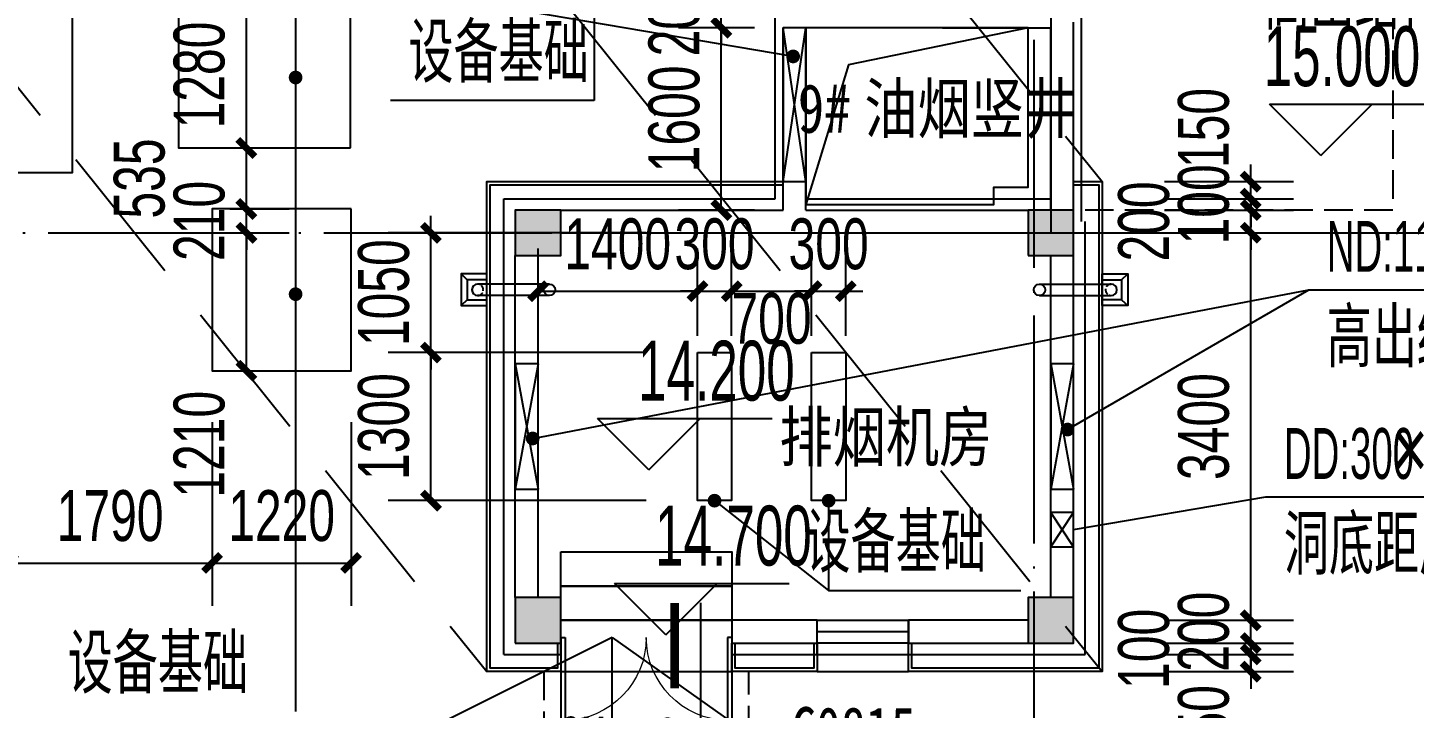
# Model space of a CAD drawing. Extents: x -409435 to 356702, y -107829 to 330904.
# Drawn here: x 77572 to 89739, y 270828 to 276800 of the extents above; entities that cross this region are included whole.
import ezdxf
from ezdxf.xclip import XClip

# ---------------------------------------------------------------- set-up
doc = ezdxf.new("R2010")
doc.units = 0
doc.header["$LTSCALE"] = 1000
doc.header["$MEASUREMENT"] = 0
doc.header["$XCLIPFRAME"] = 0
for name, pattern in [('104-14# 核心筒$0$DOTE', [2.42, 2, -0.2, 0.02, -0.2]), ('X-104 14#平面$0$$0$DASH', [0.35, 0.25, -0.1]), ('X-104 14#平面$0$DASH', [0.35, 0.25, -0.1])]:
    doc.linetypes.add(name, pattern=pattern)
for name, color, linetype in [('01-标注_尺寸', 124, 'Continuous'), ('01-标注_符号', 200, 'Continuous'), ('02-TEXT_标注', 130, 'Continuous'), ('104-14# 核心筒$0$A_AXIS-轴线', 36, '104-14# 核心筒$0$DOTE'), ('PUB_HATCH', 8, 'Continuous'), ('X-104 14#平面$0$01-标注_标高', 200, 'Continuous'), ('X-104 14#平面$0$02-TEXT_房间', 7, 'Continuous'), ('X-104 14#平面$0$02-TEXT_标注', 130, 'Continuous'), ('X-104 14#平面$0$02-TEXT_门窗', 151, 'Continuous'), ('X-104 14#平面$0$A-C_玻璃幕墙', 140, 'Continuous'), ('X-104 14#平面$0$A-C_窗', 140, 'Continuous'), ('X-104 14#平面$0$A-C_门', 150, 'Continuous'), ('X-104 14#平面$0$A-O_分水线', 127, 'Continuous'), ('X-104 14#平面$0$A-O_屋面', 201, 'Continuous'), ('X-104 14#平面$0$A-O_散水', 134, 'Continuous'), ('X-104 14#平面$0$A-SUR_保温', 222, 'Continuous'), ('X-104 14#平面$0$A-SUR_看线', 231, 'Continuous'), ('X-104 14#平面$0$A-TECH_暖通', 6, 'Continuous'), ('X-104 14#平面$0$A-TECH_电气', 240, 'Continuous'), ('X-104 14#平面$0$A_STR-砌块墙', 121, 'Continuous'), ('X-104 14#平面$0$A_STR-砼柱', 51, 'Continuous'), ('X-104 14#平面$0$DUCT-新风管立管', 3, 'Continuous'), ('X-104 14#平面$0$SURFACE', 6, 'Continuous'), ('X-104 14#平面$0$图例', 7, 'Continuous')]:
    doc.layers.add(name, color=color, linetype=linetype)
doc.styles.add('_TCH_DIM', font='ros.shx', dxfattribs={"width": 0.8, "height": 2, "bigfont": 'jd.shx'})
doc.styles.add('_TCH_DIM_T3', font='ros.shx', dxfattribs={"width": 0.705882, "bigfont": 'jd.shx'})
doc.styles.add('X-104 14#平面$0$_TCH_DIM', font='ros.shx', dxfattribs={"width": 0.8, "bigfont": 'jd.shx'})
doc.styles.add('X-104 14#平面$0$_TCH_SPACE', font='STXIHEI_0.TTF', dxfattribs={"width": 0.8, "height": 5})
doc.styles.add('X-104 14#平面$0$_TCH_WINDOW', font='STXIHEI_0.TTF', dxfattribs={"width": 0.75, "height": 3.5})
doc.styles.add('X-104 14#平面$0$Standard', font='STXIHEI_0.TTF', dxfattribs={"width": 0.8})
doc.dimstyles.new('_TCH_ARCH&&150', dxfattribs={"dimtxt": 446.25, "dimasz": 150, "dimexe": 375, "dimexo": 450, "dimgap": 189.375, "dimtad": 1, "dimdec": 0, "dimzin": 0, "dimdsep": 46, "dimtxsty": '_TCH_DIM_T3', "dimblk": 'ARCHTICK', "dimcen": 0.09, "dimclrt": 7, "dimazin": 2, "dimtfac": 1, "dimtdec": 0, "dimtix": 1, "dimtmove": 2, "dimatfit": 3, "dimfxl": 0, "dimtolj": 1, "dimtzin": 0, "dimarcsym": 0})

# ---------------------------------------------------------------- blocks, each defined once
blk = doc.blocks.new('104-14# 核心筒')
at = {"layer": '104-14# 核心筒$0$A_AXIS-轴线'}
for p, q in [((86400, 317833.6), (86400, 259754.9)), ((-9370.1, 275000), (120259.9, 275000))]:
    blk.add_line(p, q, dxfattribs=at)
blk = doc.blocks.new('X-104 14#平面$0$0000')
blk.add_line((41300, 2421), (35400, -529))
for points in [[(41300, -969), (41300, 2421)], [(41300, 2421), (50400, -4029)]]:
    blk.add_lwpolyline(points)
blk = doc.blocks.new('X-104 14#平面$0$A$C6C68079C')
at = {"layer": 'X-104 14#平面$0$图例'}
for p, q in [((91, 87), (145, 141)), ((91, -87), (145, -137))]:
    blk.add_line(p, q, dxfattribs=at)
for points in [[(-80, -137), (-80, 141), (145, 141), (145, -137)], [(-80, -87), (-80, 87), (91, 87), (91, -87)]]:
    blk.add_lwpolyline(points, close=True, dxfattribs=at)
blk = doc.blocks.new('*U419')
blk.add_lwpolyline([(200, 0), (200, 300), (0, 300), (0, 0), (200, 0), (0, 300), (0, 0), (200, 300)])
blk = doc.blocks.new('X-104 14#平面$0$dd')
at = {"layer": 'X-104 14#平面$0$A-TECH_电气'}
blk.add_blockref('*U419', (86613, -26854), dxfattribs=at)
blk = doc.blocks.new('*U432')
blk.add_lwpolyline([(200, 0), (200, 1350), (0, 1350), (0, 0), (200, 0), (0, 1350), (0, 0), (200, 1350)])
blk = doc.blocks.new('*U431')
blk.add_lwpolyline([(200, 0), (200, 1100), (0, 1100), (0, 0), (200, 0), (0, 1100), (0, 0), (200, 1100)])
blk = doc.blocks.new('_FZH')
blk.add_lwpolyline([(-0.5, -0.5), (0.5, -0.5), (0.5, 0.5), (-0.5, 0.5)], close=True)
at = {"layer": 'PUB_HATCH'}
blk.add_solid([(-0.5, -0.5), (0.5, -0.5), (-0.5, 0.5), (0.5, 0.5)], dxfattribs=at)
blk = doc.blocks.new('X-104 14#平面$0$$DorLib2D$00000002')
for p, q in [((-0.5, 0), (-0.5, 0.4875)), ((-0.475, 0.4875), (-0.5, 0.4875)), ((-0.475, 0), (-0.475, 0.4875)), ((0.475, 0), (0.475, 0.4875)), ((0.475, 0.4875), (0.5, 0.4875)), ((0.5, 0), (0.5, 0.4875)), ((-0.5, 0), (-0.475, 0)), ((0.5, 0), (0.475, 0))]:
    blk.add_line(p, q)
at = {"lineweight": 13}
for centre, start, end in [((-0.4875, 0), 0, 88.53072), ((0.4875, 0), 91.46928, 180)]:
    blk.add_arc(centre, 0.4875, start, end, dxfattribs=at)
blk = doc.blocks.new('X-104 14#平面$0$$TCHSYS$WIN2D')
for p, q in [((-0.5, 0.5), (0.5, 0.5)), ((-0.5, 0.5), (-0.5, -0.5)), ((0.5, 0.5), (0.5, -0.5)), ((0.5, 0.167), (-0.5, 0.167)), ((0.5, -0.167), (-0.5, -0.167)), ((-0.5, -0.5), (0.5, -0.5))]:
    blk.add_line(p, q)
blk = doc.blocks.new('X-104 14#平面')
at = {"layer": 'X-104 14#平面$0$01-标注_标高'}
for p, q in [((88918.8, 275679.8), (88468.8, 276129.8)), ((88468.8, 276129.8), (90659.1, 276129.8)), ((88918.8, 275679.8), (89368.8, 276129.8)), ((83022.3, 272920.8), (82572.3, 273370.8)), ((82572.3, 273370.8), (84104.2, 273370.8)), ((83022.3, 272920.8), (83472.3, 273370.8)), ((83172.3, 271473.5), (82722.3, 271923.5)), ((82722.3, 271923.5), (84254.2, 271923.5)), ((83172.3, 271473.5), (83622.3, 271923.5))]:
    blk.add_line(p, q, dxfattribs=at)
at = {"layer": 'X-104 14#平面$0$02-TEXT_标注', "linetype": 'X-104 14#平面$0$DASH', "ltscale": 5}
for points in [[(63675.9, 304510.3), (87000, 275450)], [(58275.9, 300210.3), (81600, 271150)], [(63675.9, 300210.3), (87000, 271150)]]:
    blk.add_lwpolyline(points, dxfattribs=at)
at = {"layer": 'X-104 14#平面$0$A-C_玻璃幕墙'}
for points in [[(82250, 271400), (82250, 271150), (81600, 271150), (81600, 275450), (84200, 275450)], [(82220, 271400), (82220, 271180), (81630, 271180), (81630, 275420), (84200, 275420)], [(86750, 275450), (87000, 275450), (87000, 271150), (85300, 271150), (85300, 271400)], [(86750, 275420), (86970, 275420), (86970, 271180), (85330, 271180), (85330, 271400)], [(84500, 271400), (84500, 271150), (83750, 271150), (83750, 271400)], [(84470, 271400), (84470, 271180), (83780, 271180), (83780, 271400)]]:
    blk.add_lwpolyline(points, dxfattribs=at)
at = {"layer": 'X-104 14#平面$0$A-C_门'}
blk.add_line((82250, 271600), (83750, 271600), dxfattribs=at)
for points in [[(82250, 272200), (83750, 272200), (83750, 271900), (82250, 271900)], [(82250, 271900), (83750, 271900), (83750, 271600), (82250, 271600)]]:
    blk.add_lwpolyline(points, close=True, dxfattribs=at)
at = {"layer": 'X-104 14#平面$0$A-O_分水线'}
for p, q in [((82150, 274550), (81520, 274550)), ((86450, 274550), (87080, 274550)), ((82150, 274450), (81520, 274450)), ((86450, 274450), (87080, 274450))]:
    blk.add_line(p, q, dxfattribs=at)
for centre in [(82150, 274500), (86450, 274500)]:
    blk.add_circle(centre, 50, dxfattribs=at)
for centre, start, end in [((81520, 274500), 90, 270), ((87080, 274500), 270, 90)]:
    blk.add_arc(centre, 50, start, end, dxfattribs=at)
at = {"layer": 'X-104 14#平面$0$A-O_分水线', "linetype": 'X-104 14#平面$0$$0$DASH', "ltscale": 0.2}
for centre, start, end in [((81520, 274500), 270, 90), ((87080, 274500), 90, 270)]:
    blk.add_arc(centre, 50, start, end, dxfattribs=at)
at = {"layer": 'X-104 14#平面$0$A-O_屋面'}
blk.add_lwpolyline([(92750, 277500), (86550, 277500), (86550, 275000), (92750, 275000)], close=True, dxfattribs=at)
at = {"layer": 'X-104 14#平面$0$A-O_屋面', "linetype": 'X-104 14#平面$0$DASH'}
blk.add_lwpolyline([(86750, 277300), (89550, 277300), (89550, 275200), (86750, 275200)], close=True, dxfattribs=at)
blk.add_lwpolyline([(82100, 271150), (82100, 270250), (83900, 270250), (83900, 271150)], dxfattribs=at)
at = {"layer": 'X-104 14#平面$0$A-O_散水'}
for points in [[(76514.8, 277240), (76514.8, 275530), (77964.8, 275530), (77964.8, 277240)], [(80404.8, 275745), (80404.8, 277025), (78894.8, 277025), (78894.8, 275745)], [(80410, 275210), (79190, 275210), (79190, 273790), (80410, 273790)]]:
    blk.add_lwpolyline(points, close=True, dxfattribs=at)
at = {"layer": 'X-104 14#平面$0$A-O_散水', "elevation": 0}
for points in [[(83448.9, 273950), (83748.7, 273950), (83748.7, 272650), (83448.9, 272650)], [(84450.1, 273950), (84749.9, 273950), (84749.9, 272650), (84450.1, 272650)]]:
    blk.add_lwpolyline(points, close=True, dxfattribs=at)
at = {"layer": 'X-104 14#平面$0$A-SUR_保温'}
blk.add_line((84130, 275300), (84130, 276900), dxfattribs=at)
at = {"layer": 'X-104 14#平面$0$A-SUR_看线'}
for p, q in [((82250, 271150), (83750, 271150)), ((84500, 271150), (85300, 271150))]:
    blk.add_line(p, q, dxfattribs=at)
at = {"layer": 'X-104 14#平面$0$A_STR-砌块墙'}
for p, q in [((84200, 275200), (84200, 276800)), ((84400, 275200), (84400, 276800)), ((85400, 276800), (84400, 276800)), ((85600, 276800), (86550, 276800)), ((86550, 275200), (86550, 276800)), ((86750, 275200), (86750, 276800)), ((82250, 275200), (84200, 275200)), ((84400, 275200), (86350, 275200)), ((82250, 275000), (84300, 275000)), ((84300, 275000), (86350, 275000)), ((81850, 271800), (81850, 274800)), ((82050, 271800), (82050, 274800)), ((86550, 271800), (86550, 274800)), ((86750, 271800), (86750, 274800)), ((84500, 271600), (83750, 271600)), ((83750, 271600), (83750, 271400)), ((84500, 271400), (84500, 271600)), ((86350, 271600), (85300, 271600)), ((85300, 271600), (85300, 271400)), ((83750, 271400), (84500, 271400)), ((85300, 271400), (86350, 271400))]:
    blk.add_line(p, q, dxfattribs=at)
at = {"layer": 'X-104 14#平面$0$DUCT-新风管立管'}
blk.add_lwpolyline([(86350, 276800), (84400, 276800), (84400, 275250), (86050, 275250), (86050, 275400), (86350, 275400), (86350, 276800), (84774.9, 276474.5), (84400, 275250)], dxfattribs=at)
at = {"layer": 'X-104 14#平面$0$SURFACE'}
for p, q in [((86820, 275100), (86820, 277070)), ((81750, 271300), (81750, 275300)), ((81750, 275300), (84130, 275300)), ((84400, 275300), (86550, 275300)), ((86850, 271300), (86850, 275100)), ((82250, 271300), (82250, 271400)), ((83750, 271300), (83750, 271400)), ((84500, 271300), (84500, 271400)), ((85300, 271300), (85300, 271400)), ((81750, 271300), (82250, 271300)), ((83750, 271300), (84500, 271300)), ((85300, 271300), (86850, 271300))]:
    blk.add_line(p, q, dxfattribs=at)
ref = blk.add_blockref('104-14# 核心筒', (0, 0))
XClip(ref).set_block_clipping_path([(-38664.3623821461, -25500), (139216.5485069363, 330900)])
blk.add_blockref('X-104 14#平面$0$dd', (-62.7, 299100))
at = {"color": 5, "xscale": -1}
blk.add_blockref('X-104 14#平面$0$A$C6C68079C', (81520, 274500), dxfattribs=at)
at = {"color": 5}
blk.add_blockref('X-104 14#平面$0$A$C6C68079C', (87080, 274500), dxfattribs=at)
at = {"layer": 'X-104 14#平面$0$A-C_窗'}
ref = blk.add_blockref('X-104 14#平面$0$$TCHSYS$WIN2D', (84900, 271450), dxfattribs=dict(at, xscale=800, yscale=-300, zscale=300))
ref.add_attrib('A', 'C0815', (84270, 270410.8), dxfattribs={"layer": 'X-104 14#平面$0$02-TEXT_门窗', "height": 428.14, "style": 'X-104 14#平面$0$_TCH_WINDOW', "width": 0.75})
at = {"layer": 'X-104 14#平面$0$A-C_门'}
ref = blk.add_blockref('X-104 14#平面$0$$DorLib2D$00000002', (83000, 271450), dxfattribs=dict(at, xscale=1500, yscale=-1500, zscale=300))
ref.add_attrib('A', 'GM1521', (82211, 270325.2), dxfattribs={"layer": 'X-104 14#平面$0$02-TEXT_门窗', "height": 428.14, "style": 'X-104 14#平面$0$_TCH_WINDOW', "width": 0.75})
at = {"layer": 'X-104 14#平面$0$A-O_分水线'}
blk.add_blockref('X-104 14#平面$0$0000', (41400, 269028.8), dxfattribs=at)
at = {"layer": 'X-104 14#平面$0$A-TECH_暖通'}
blk.add_blockref('*U432', (84200, 275450), dxfattribs=at)
at = {"layer": 'X-104 14#平面$0$A-TECH_暖通', "rotation": 180}
for p in [(82050, 273850), (86750, 273850)]:
    blk.add_blockref('*U431', p, dxfattribs=at)
at = {"layer": 'X-104 14#平面$0$A_STR-砼柱', "xscale": 400, "yscale": 400, "zscale": 400}
for p in [(82050, 275000), (86550, 275000), (82050, 271600), (86550, 271600)]:
    blk.add_blockref('_FZH', p, dxfattribs=at)
at = {"layer": 'X-104 14#平面$0$02-TEXT_房间', "style": 'X-104 14#平面$0$_TCH_SPACE', "width": 0.8}
blk.add_text('排烟机房', height=428.14, dxfattribs=at).set_placement((84167.8, 272996.1))
at = {"layer": 'X-104 14#平面$0$02-TEXT_标注'}
for s, height, style, width, p in [('15.000', 525, 'X-104 14#平面$0$_TCH_DIM', 0.64, (88417.3, 276287.3)), ('油烟竖井', 428.14, 'X-104 14#平面$0$Standard', 0.8, (84913.1, 275878.1, 3000)), ('9#', 428.14, 'X-104 14#平面$0$Standard', 0.8, (84328.9, 275878.1, 3000)), ('14.200', 525, 'X-104 14#平面$0$_TCH_DIM', 0.64, (82928, 273528.3)), ('14.700', 525, 'X-104 14#平面$0$_TCH_DIM', 0.64, (83078, 272081))]:
    blk.add_text(s, height=height, dxfattribs=dict(at, style=style, width=width)).set_placement(p)
blk = doc.blocks.new('ddcc')
at = {"layer": '01-标注_符号'}
for p, q in [((86750, 272396), (88438, 272684)), ((88438, 272684), (92406, 272684))]:
    blk.add_line(p, q, dxfattribs=at)
at = {"layer": '02-TEXT_标注', "style": '_TCH_DIM'}
for s, height, width, p in [('DD:300', 446.2, 0.564706, (88595, 272841)), ('×', 521, 0.8, (89536, 272841)), ('洞底距屋面', 520.9, 0.8, (88595, 272001))]:
    blk.add_text(s, height=height, dxfattribs=dict(at, width=width)).set_placement(p)
blk = doc.blocks.new('_ArchTick')
at = {"color": 0, "linetype": 'ByBlock', "const_width": 0.4}
blk.add_lwpolyline([(-0.5, -0.5), (0.5, 0.5)], dxfattribs=at)
blk = doc.blocks.new('*D854')
at = {"layer": '01-标注_尺寸', "color": 0, "lineweight": -2, "transparency": 16777216}
for p, q in [((88304, 275450), (88304, 275600)), ((87547, 275450), (88679, 275450)), ((88304, 275300), (88304, 275450)), ((87547, 275300), (88679, 275300)), ((88304, 275300), (88304, 275150))]:
    blk.add_line(p, q, dxfattribs=at)
at = {"layer": 'Defpoints', "color": 0, "transparency": 16777216}
for p in [(87097, 275450), (88304, 275450), (87097, 275300)]:
    blk.add_point(p, dxfattribs=at)
at = {"layer": '01-标注_尺寸', "color": 0, "lineweight": -2, "transparency": 16777216, "xscale": 150, "yscale": 150, "zscale": 150}
for p, rotation in [((88304, 275450), 270), ((88304, 275300), 90)]:
    blk.add_blockref('_ArchTick', p, dxfattribs=dict(at, rotation=rotation))
at = {"layer": '01-标注_尺寸', "color": 7, "transparency": 16777216, "insert": (87892, 275920), "char_height": 446.2, "attachment_point": 5, "rotation": 90, "style": '_TCH_DIM_T3'}
blk.add_mtext('\\A1;150', dxfattribs=at)
blk = doc.blocks.new('*D855')
at = {"layer": '01-标注_尺寸', "color": 0, "lineweight": -2, "transparency": 16777216}
for p, q in [((88304, 275300), (88304, 275450)), ((87547, 275300), (88679, 275300)), ((88304, 275200), (88304, 275300)), ((87547, 275200), (88679, 275200)), ((88304, 275200), (88304, 275050))]:
    blk.add_line(p, q, dxfattribs=at)
at = {"layer": 'Defpoints', "color": 0, "transparency": 16777216}
for p in [(87097, 275300), (88304, 275300), (87097, 275200)]:
    blk.add_point(p, dxfattribs=at)
at = {"layer": '01-标注_尺寸', "color": 0, "lineweight": -2, "transparency": 16777216, "xscale": 150, "yscale": 150, "zscale": 150}
for p, rotation in [((88304, 275300), 270), ((88304, 275200), 90)]:
    blk.add_blockref('_ArchTick', p, dxfattribs=dict(at, rotation=rotation))
at = {"layer": '01-标注_尺寸', "color": 7, "transparency": 16777216, "insert": (87892, 275250), "char_height": 446.2, "attachment_point": 5, "rotation": 90, "style": '_TCH_DIM_T3'}
blk.add_mtext('\\A1;100', dxfattribs=at)
blk = doc.blocks.new('*D856')
at = {"layer": '01-标注_尺寸', "color": 0, "lineweight": -2, "transparency": 16777216}
for p, q in [((88304, 275200), (88304, 275350)), ((87547, 275200), (88679, 275200)), ((88304, 275000), (88304, 275200)), ((87547, 275000), (88679, 275000)), ((88304, 275000), (88304, 274850))]:
    blk.add_line(p, q, dxfattribs=at)
at = {"layer": 'Defpoints', "color": 0, "transparency": 16777216}
for p in [(87097, 275200), (88304, 275200), (87097, 275000)]:
    blk.add_point(p, dxfattribs=at)
at = {"layer": '01-标注_尺寸', "color": 0, "lineweight": -2, "transparency": 16777216, "xscale": 150, "yscale": 150, "zscale": 150}
for p, rotation in [((88304, 275200), 270), ((88304, 275000), 90)]:
    blk.add_blockref('_ArchTick', p, dxfattribs=dict(at, rotation=rotation))
at = {"layer": '01-标注_尺寸', "color": 7, "transparency": 16777216, "insert": (87367, 275100), "char_height": 446.2, "attachment_point": 5, "rotation": 90, "style": '_TCH_DIM_T3'}
blk.add_mtext('\\A1;200', dxfattribs=at)
blk = doc.blocks.new('*D857')
at = {"layer": '01-标注_尺寸', "color": 0, "lineweight": -2, "transparency": 16777216}
for p, q in [((87547, 275000), (88679, 275000)), ((88304, 271600), (88304, 275000)), ((87547, 271600), (88679, 271600))]:
    blk.add_line(p, q, dxfattribs=at)
at = {"layer": 'Defpoints', "color": 0, "transparency": 16777216}
for p in [(87097, 275000), (88304, 275000), (87097, 271600)]:
    blk.add_point(p, dxfattribs=at)
at = {"layer": '01-标注_尺寸', "color": 0, "lineweight": -2, "transparency": 16777216, "xscale": 150, "yscale": 150, "zscale": 150}
for p, rotation in [((88304, 275000), 90), ((88304, 271600), 270)]:
    blk.add_blockref('_ArchTick', p, dxfattribs=dict(at, rotation=rotation))
at = {"layer": '01-标注_尺寸', "color": 7, "transparency": 16777216, "insert": (87892, 273300), "char_height": 446.2, "attachment_point": 5, "rotation": 90, "style": '_TCH_DIM_T3'}
blk.add_mtext('\\A1;3400', dxfattribs=at)
blk = doc.blocks.new('*D858')
at = {"layer": '01-标注_尺寸', "color": 0, "lineweight": -2, "transparency": 16777216}
for p, q in [((88304, 271600), (88304, 271750)), ((87547, 271600), (88679, 271600)), ((88304, 271400), (88304, 271600)), ((87547, 271400), (88679, 271400)), ((88304, 271400), (88304, 271250))]:
    blk.add_line(p, q, dxfattribs=at)
at = {"layer": 'Defpoints', "color": 0, "transparency": 16777216}
for p in [(87097, 271600), (88304, 271600), (87097, 271400)]:
    blk.add_point(p, dxfattribs=at)
at = {"layer": '01-标注_尺寸', "color": 0, "lineweight": -2, "transparency": 16777216, "xscale": 150, "yscale": 150, "zscale": 150}
for p, rotation in [((88304, 271600), 270), ((88304, 271400), 90)]:
    blk.add_blockref('_ArchTick', p, dxfattribs=dict(at, rotation=rotation))
at = {"layer": '01-标注_尺寸', "color": 7, "transparency": 16777216, "insert": (87892, 271500), "char_height": 446.2, "attachment_point": 5, "rotation": 90, "style": '_TCH_DIM_T3'}
blk.add_mtext('\\A1;200', dxfattribs=at)
blk = doc.blocks.new('*D859')
at = {"layer": '01-标注_尺寸', "color": 0, "lineweight": -2, "transparency": 16777216}
for p, q in [((88304, 271400), (88304, 271550)), ((87547, 271400), (88679, 271400)), ((88304, 271300), (88304, 271400)), ((87547, 271300), (88679, 271300)), ((88304, 271300), (88304, 271150))]:
    blk.add_line(p, q, dxfattribs=at)
at = {"layer": 'Defpoints', "color": 0, "transparency": 16777216}
for p in [(87097, 271400), (88304, 271400), (87097, 271300)]:
    blk.add_point(p, dxfattribs=at)
at = {"layer": '01-标注_尺寸', "color": 0, "lineweight": -2, "transparency": 16777216, "xscale": 150, "yscale": 150, "zscale": 150}
for p, rotation in [((88304, 271400), 270), ((88304, 271300), 90)]:
    blk.add_blockref('_ArchTick', p, dxfattribs=dict(at, rotation=rotation))
at = {"layer": '01-标注_尺寸', "color": 7, "transparency": 16777216, "insert": (87367, 271350), "char_height": 446.2, "attachment_point": 5, "rotation": 90, "style": '_TCH_DIM_T3'}
blk.add_mtext('\\A1;100', dxfattribs=at)
blk = doc.blocks.new('*D860')
at = {"layer": '01-标注_尺寸', "color": 0, "lineweight": -2, "transparency": 16777216}
for p, q in [((88304, 271300), (88304, 271450)), ((87547, 271300), (88679, 271300)), ((88304, 271150), (88304, 271300)), ((87547, 271150), (88679, 271150)), ((88304, 271150), (88304, 271000))]:
    blk.add_line(p, q, dxfattribs=at)
at = {"layer": 'Defpoints', "color": 0, "transparency": 16777216}
for p in [(87097, 271300), (88304, 271300), (87097, 271150)]:
    blk.add_point(p, dxfattribs=at)
at = {"layer": '01-标注_尺寸', "color": 0, "lineweight": -2, "transparency": 16777216, "xscale": 150, "yscale": 150, "zscale": 150}
for p, rotation in [((88304, 271300), 270), ((88304, 271150), 90)]:
    blk.add_blockref('_ArchTick', p, dxfattribs=dict(at, rotation=rotation))
at = {"layer": '01-标注_尺寸', "color": 7, "transparency": 16777216, "insert": (87892, 270680), "char_height": 446.2, "attachment_point": 5, "rotation": 90, "style": '_TCH_DIM_T3'}
blk.add_mtext('\\A1;150', dxfattribs=at)
blk = doc.blocks.new('*D950')
at = {"layer": '01-标注_尺寸', "color": 0, "lineweight": -2, "transparency": 16777216}
for p, q in [((83950, 276800), (83283, 276800)), ((83658, 275200), (83658, 276800)), ((83950, 275200), (83283, 275200))]:
    blk.add_line(p, q, dxfattribs=at)
at = {"layer": 'Defpoints', "color": 0, "transparency": 16777216}
for p in [(83658, 276800), (84400, 276800), (84400, 275200)]:
    blk.add_point(p, dxfattribs=at)
at = {"layer": '01-标注_尺寸', "color": 0, "lineweight": -2, "transparency": 16777216, "xscale": 150, "yscale": 150, "zscale": 150}
for p, rotation in [((83658, 276800), 90), ((83658, 275200), 270)]:
    blk.add_blockref('_ArchTick', p, dxfattribs=dict(at, rotation=rotation))
at = {"layer": '01-标注_尺寸', "color": 7, "transparency": 16777216, "insert": (83245, 276000), "char_height": 446.2, "attachment_point": 5, "rotation": 90, "style": '_TCH_DIM_T3'}
blk.add_mtext('\\A1;1600', dxfattribs=at)
blk = doc.blocks.new('*D951')
at = {"layer": '01-标注_尺寸', "color": 0, "lineweight": -2, "transparency": 16777216}
for p, q in [((83658, 277000), (83658, 277150)), ((83950, 277000), (83283, 277000)), ((83658, 276800), (83658, 277000)), ((83950, 276800), (83283, 276800)), ((83658, 276800), (83658, 276650))]:
    blk.add_line(p, q, dxfattribs=at)
at = {"layer": 'Defpoints', "color": 0, "transparency": 16777216}
for p in [(83658, 277000), (84400, 277000), (84400, 276800)]:
    blk.add_point(p, dxfattribs=at)
at = {"layer": '01-标注_尺寸', "color": 0, "lineweight": -2, "transparency": 16777216, "xscale": 150, "yscale": 150, "zscale": 150}
for p, rotation in [((83658, 277000), 270), ((83658, 276800), 90)]:
    blk.add_blockref('_ArchTick', p, dxfattribs=dict(at, rotation=rotation))
at = {"layer": '01-标注_尺寸', "color": 7, "transparency": 16777216, "insert": (83245, 276900), "char_height": 446.2, "attachment_point": 5, "rotation": 90, "style": '_TCH_DIM_T3'}
blk.add_mtext('\\A1;200', dxfattribs=at)
blk = doc.blocks.new('*D2006')
at = {"layer": '01-标注_尺寸', "color": 0, "lineweight": -2, "transparency": 16777216}
for p, q in [((79345, 275000), (79866, 275000)), ((79491, 273790), (79491, 275000)), ((79345, 273790), (79866, 273790))]:
    blk.add_line(p, q, dxfattribs=at)
at = {"layer": 'Defpoints', "color": 0, "transparency": 16777216}
for p in [(78895, 275000), (79491, 275000), (78895, 273790)]:
    blk.add_point(p, dxfattribs=at)
at = {"layer": '01-标注_尺寸', "color": 0, "lineweight": -2, "transparency": 16777216, "xscale": 150, "yscale": 150, "zscale": 150}
for p, rotation in [((79491, 275000), 90), ((79491, 273790), 270)]:
    blk.add_blockref('_ArchTick', p, dxfattribs=dict(at, rotation=rotation))
at = {"layer": '01-标注_尺寸', "color": 7, "transparency": 16777216, "insert": (79078, 273145), "char_height": 446.2, "attachment_point": 5, "rotation": 90, "style": '_TCH_DIM_T3'}
blk.add_mtext('\\A1;1210', dxfattribs=at)
blk = doc.blocks.new('*D2007')
at = {"layer": '01-标注_尺寸', "color": 0, "lineweight": -2, "transparency": 16777216}
for p, q in [((79491, 275210), (79491, 275360)), ((79345, 275210), (79866, 275210)), ((79491, 275000), (79491, 275210)), ((79345, 275000), (79866, 275000)), ((79491, 275000), (79491, 274850))]:
    blk.add_line(p, q, dxfattribs=at)
at = {"layer": 'Defpoints', "color": 0, "transparency": 16777216}
for p in [(78895, 275210), (79491, 275210), (78895, 275000)]:
    blk.add_point(p, dxfattribs=at)
at = {"layer": '01-标注_尺寸', "color": 0, "lineweight": -2, "transparency": 16777216, "xscale": 150, "yscale": 150, "zscale": 150}
for p, rotation in [((79491, 275210), 270), ((79491, 275000), 90)]:
    blk.add_blockref('_ArchTick', p, dxfattribs=dict(at, rotation=rotation))
at = {"layer": '01-标注_尺寸', "color": 7, "transparency": 16777216, "insert": (79078, 275105), "char_height": 446.2, "attachment_point": 5, "rotation": 90, "style": '_TCH_DIM_T3'}
blk.add_mtext('\\A1;210', dxfattribs=at)
blk = doc.blocks.new('*D2008')
at = {"layer": '01-标注_尺寸', "color": 0, "lineweight": -2, "transparency": 16777216}
for p, q in [((79345, 275745), (79866, 275745)), ((79491, 275210), (79491, 275745)), ((79345, 275210), (79866, 275210))]:
    blk.add_line(p, q, dxfattribs=at)
at = {"layer": 'Defpoints', "color": 0, "transparency": 16777216}
for p in [(78895, 275745), (79491, 275745), (78895, 275210)]:
    blk.add_point(p, dxfattribs=at)
at = {"layer": '01-标注_尺寸', "color": 0, "lineweight": -2, "transparency": 16777216, "xscale": 150, "yscale": 150, "zscale": 150}
for p, rotation in [((79491, 275745), 90), ((79491, 275210), 270)]:
    blk.add_blockref('_ArchTick', p, dxfattribs=dict(at, rotation=rotation))
at = {"layer": '01-标注_尺寸', "color": 7, "transparency": 16777216, "insert": (78553, 275477), "char_height": 446.2, "attachment_point": 5, "rotation": 90, "style": '_TCH_DIM_T3'}
blk.add_mtext('\\A1;535', dxfattribs=at)
blk = doc.blocks.new('*D2009')
at = {"layer": '01-标注_尺寸', "color": 0, "lineweight": -2, "transparency": 16777216}
for p, q in [((79345, 277025), (79866, 277025)), ((79491, 275745), (79491, 277025)), ((79345, 275745), (79866, 275745))]:
    blk.add_line(p, q, dxfattribs=at)
at = {"layer": 'Defpoints', "color": 0, "transparency": 16777216}
for p in [(78895, 277025), (79491, 277025), (78895, 275745)]:
    blk.add_point(p, dxfattribs=at)
at = {"layer": '01-标注_尺寸', "color": 0, "lineweight": -2, "transparency": 16777216, "xscale": 150, "yscale": 150, "zscale": 150}
for p, rotation in [((79491, 277025), 90), ((79491, 275745), 270)]:
    blk.add_blockref('_ArchTick', p, dxfattribs=dict(at, rotation=rotation))
at = {"layer": '01-标注_尺寸', "color": 7, "transparency": 16777216, "insert": (79078, 276385), "char_height": 446.2, "attachment_point": 5, "rotation": 90, "style": '_TCH_DIM_T3'}
blk.add_mtext('\\A1;1280', dxfattribs=at)
blk = doc.blocks.new('*D2085')
at = {"layer": '01-标注_尺寸', "color": 0, "lineweight": -2, "transparency": 16777216}
for p, q in [((77400, 273340), (77400, 271728)), ((79190, 273340), (79190, 271728)), ((77400, 272103), (79190, 272103))]:
    blk.add_line(p, q, dxfattribs=at)
at = {"layer": 'Defpoints', "color": 0, "transparency": 16777216}
for p in [(77400, 273790), (79190, 273790), (79190, 272103)]:
    blk.add_point(p, dxfattribs=at)
at = {"layer": '01-标注_尺寸', "color": 0, "lineweight": -2, "transparency": 16777216, "xscale": 150, "yscale": 150, "zscale": 150, "rotation": 180}
blk.add_blockref('_ArchTick', (77400, 272103), dxfattribs=at)
at = {"layer": '01-标注_尺寸', "color": 0, "lineweight": -2, "transparency": 16777216, "xscale": 150, "yscale": 150, "zscale": 150}
blk.add_blockref('_ArchTick', (79190, 272103), dxfattribs=at)
at = {"layer": '01-标注_尺寸', "color": 7, "transparency": 16777216, "insert": (78295, 272516), "char_height": 446.2, "attachment_point": 5, "style": '_TCH_DIM_T3'}
blk.add_mtext('\\A1;1790', dxfattribs=at)
blk = doc.blocks.new('*D2086')
at = {"layer": '01-标注_尺寸', "color": 0, "lineweight": -2, "transparency": 16777216}
for p, q in [((79190, 273340), (79190, 271728)), ((80410, 273340), (80410, 271728)), ((79190, 272103), (80410, 272103))]:
    blk.add_line(p, q, dxfattribs=at)
at = {"layer": 'Defpoints', "color": 0, "transparency": 16777216}
for p in [(79190, 273790), (80410, 273790), (80410, 272103)]:
    blk.add_point(p, dxfattribs=at)
at = {"layer": '01-标注_尺寸', "color": 0, "lineweight": -2, "transparency": 16777216, "xscale": 150, "yscale": 150, "zscale": 150, "rotation": 180}
blk.add_blockref('_ArchTick', (79190, 272103), dxfattribs=at)
at = {"layer": '01-标注_尺寸', "color": 0, "lineweight": -2, "transparency": 16777216, "xscale": 150, "yscale": 150, "zscale": 150}
blk.add_blockref('_ArchTick', (80410, 272103), dxfattribs=at)
at = {"layer": '01-标注_尺寸', "color": 7, "transparency": 16777216, "insert": (79800, 272516), "char_height": 446.2, "attachment_point": 5, "style": '_TCH_DIM_T3'}
blk.add_mtext('\\A1;1220', dxfattribs=at)
blk = doc.blocks.new('*D2577')
at = {"layer": '01-标注_尺寸', "color": 0, "lineweight": -2, "transparency": 16777216}
for p, q in [((84450, 274096), (84450, 274863)), ((84750, 274096), (84750, 274863)), ((84450, 274488), (84300, 274488)), ((84450, 274488), (84750, 274488)), ((84750, 274488), (84900, 274488))]:
    blk.add_line(p, q, dxfattribs=at)
at = {"layer": 'Defpoints', "color": 0, "transparency": 16777216}
for p in [(84750, 274488), (84450, 273646), (84750, 273646)]:
    blk.add_point(p, dxfattribs=at)
at = {"layer": '01-标注_尺寸', "color": 0, "lineweight": -2, "transparency": 16777216, "xscale": 150, "yscale": 150, "zscale": 150}
blk.add_blockref('_ArchTick', (84450, 274488), dxfattribs=at)
at = {"layer": '01-标注_尺寸', "color": 0, "lineweight": -2, "transparency": 16777216, "xscale": 150, "yscale": 150, "zscale": 150, "rotation": 180}
blk.add_blockref('_ArchTick', (84750, 274488), dxfattribs=at)
at = {"layer": '01-标注_尺寸', "color": 7, "transparency": 16777216, "insert": (84600, 274901), "char_height": 446.2, "attachment_point": 5, "style": '_TCH_DIM_T3'}
blk.add_mtext('\\A1;300', dxfattribs=at)
blk = doc.blocks.new('*D2578')
at = {"layer": '01-标注_尺寸', "color": 0, "lineweight": -2, "transparency": 16777216}
for p, q in [((83749, 274096), (83749, 274863)), ((84450, 274096), (84450, 274863)), ((83749, 274488), (84450, 274488))]:
    blk.add_line(p, q, dxfattribs=at)
at = {"layer": 'Defpoints', "color": 0, "transparency": 16777216}
for p in [(84450, 274488), (83749, 273646), (84450, 273646)]:
    blk.add_point(p, dxfattribs=at)
at = {"layer": '01-标注_尺寸', "color": 0, "lineweight": -2, "transparency": 16777216, "xscale": 150, "yscale": 150, "zscale": 150, "rotation": 180}
blk.add_blockref('_ArchTick', (83749, 274488), dxfattribs=at)
at = {"layer": '01-标注_尺寸', "color": 0, "lineweight": -2, "transparency": 16777216, "xscale": 150, "yscale": 150, "zscale": 150}
blk.add_blockref('_ArchTick', (84450, 274488), dxfattribs=at)
at = {"layer": '01-标注_尺寸', "color": 7, "transparency": 16777216, "insert": (84099, 274247), "char_height": 446.2, "attachment_point": 5, "style": '_TCH_DIM_T3'}
blk.add_mtext('\\A1;700', dxfattribs=at)
blk = doc.blocks.new('*D2579')
at = {"layer": '01-标注_尺寸', "color": 0, "lineweight": -2, "transparency": 16777216}
for p, q in [((83449, 274096), (83449, 274863)), ((83749, 274096), (83749, 274863)), ((83449, 274488), (83299, 274488)), ((83449, 274488), (83749, 274488)), ((83749, 274488), (83899, 274488))]:
    blk.add_line(p, q, dxfattribs=at)
at = {"layer": 'Defpoints', "color": 0, "transparency": 16777216}
for p in [(83749, 274488), (83449, 273646), (83749, 273646)]:
    blk.add_point(p, dxfattribs=at)
at = {"layer": '01-标注_尺寸', "color": 0, "lineweight": -2, "transparency": 16777216, "xscale": 150, "yscale": 150, "zscale": 150}
blk.add_blockref('_ArchTick', (83449, 274488), dxfattribs=at)
at = {"layer": '01-标注_尺寸', "color": 0, "lineweight": -2, "transparency": 16777216, "xscale": 150, "yscale": 150, "zscale": 150, "rotation": 180}
blk.add_blockref('_ArchTick', (83749, 274488), dxfattribs=at)
at = {"layer": '01-标注_尺寸', "color": 7, "transparency": 16777216, "insert": (83599, 274901), "char_height": 446.2, "attachment_point": 5, "style": '_TCH_DIM_T3'}
blk.add_mtext('\\A1;300', dxfattribs=at)
blk = doc.blocks.new('*D2580')
at = {"layer": '01-标注_尺寸', "color": 0, "lineweight": -2, "transparency": 16777216}
for p, q in [((82050, 274096), (82050, 274863)), ((83449, 274096), (83449, 274863)), ((82050, 274488), (83449, 274488))]:
    blk.add_line(p, q, dxfattribs=at)
at = {"layer": 'Defpoints', "color": 0, "transparency": 16777216}
for p in [(83449, 274488), (82050, 273646), (83449, 273646)]:
    blk.add_point(p, dxfattribs=at)
at = {"layer": '01-标注_尺寸', "color": 0, "lineweight": -2, "transparency": 16777216, "xscale": 150, "yscale": 150, "zscale": 150, "rotation": 180}
blk.add_blockref('_ArchTick', (82050, 274488), dxfattribs=at)
at = {"layer": '01-标注_尺寸', "color": 0, "lineweight": -2, "transparency": 16777216, "xscale": 150, "yscale": 150, "zscale": 150}
blk.add_blockref('_ArchTick', (83449, 274488), dxfattribs=at)
at = {"layer": '01-标注_尺寸', "color": 7, "transparency": 16777216, "insert": (82749, 274901), "char_height": 446.2, "attachment_point": 5, "style": '_TCH_DIM_T3'}
blk.add_mtext('\\A1;1400', dxfattribs=at)
blk = doc.blocks.new('*D2581')
at = {"layer": '01-标注_尺寸', "color": 0, "lineweight": -2, "transparency": 16777216}
for p, q in [((82999, 273950), (80735, 273950)), ((81110, 272650), (81110, 273950)), ((82999, 272650), (80735, 272650))]:
    blk.add_line(p, q, dxfattribs=at)
at = {"layer": 'Defpoints', "color": 0, "transparency": 16777216}
for p in [(81110, 273950), (83449, 273950), (83449, 272650)]:
    blk.add_point(p, dxfattribs=at)
at = {"layer": '01-标注_尺寸', "color": 0, "lineweight": -2, "transparency": 16777216, "xscale": 150, "yscale": 150, "zscale": 150}
for p, rotation in [((81110, 273950), 90), ((81110, 272650), 270)]:
    blk.add_blockref('_ArchTick', p, dxfattribs=dict(at, rotation=rotation))
at = {"layer": '01-标注_尺寸', "color": 7, "transparency": 16777216, "insert": (80697, 273300), "char_height": 446.2, "attachment_point": 5, "rotation": 90, "style": '_TCH_DIM_T3'}
blk.add_mtext('\\A1;1300', dxfattribs=at)
blk = doc.blocks.new('*D2582')
at = {"layer": '01-标注_尺寸', "color": 0, "lineweight": -2, "transparency": 16777216}
for p, q in [((81110, 275000), (81110, 275150)), ((82999, 275000), (80735, 275000)), ((81110, 273950), (81110, 275000)), ((82999, 273950), (80735, 273950)), ((81110, 273950), (81110, 273800))]:
    blk.add_line(p, q, dxfattribs=at)
at = {"layer": 'Defpoints', "color": 0, "transparency": 16777216}
for p in [(81110, 275000), (83449, 275000), (83449, 273950)]:
    blk.add_point(p, dxfattribs=at)
at = {"layer": '01-标注_尺寸', "color": 0, "lineweight": -2, "transparency": 16777216, "xscale": 150, "yscale": 150, "zscale": 150}
for p, rotation in [((81110, 275000), 270), ((81110, 273950), 90)]:
    blk.add_blockref('_ArchTick', p, dxfattribs=dict(at, rotation=rotation))
at = {"layer": '01-标注_尺寸', "color": 7, "transparency": 16777216, "insert": (80697, 274475), "char_height": 446.2, "attachment_point": 5, "rotation": 90, "style": '_TCH_DIM_T3'}
blk.add_mtext('\\A1;1050', dxfattribs=at)

msp = doc.modelspace()

# ---------------------------------------------------------------- linework, layer by layer
at = {"layer": '01-标注_符号'}
for p, q in [((82541.6, 283247.2), (82541.6, 276160.4)), ((79922.5, 281116.8), (79922.5, 270799.5)), ((82541.6, 280695.1), (82541.6, 276160.4)), ((82541.6, 278125.6), (82541.6, 276160.4)), ((84288.7, 276548.3), (75628.2, 278019.3)), ((79922.5, 276363.1), (79922.5, 270799.5)), ((82541.6, 276160.4), (80755, 276160.4)), ((82003, 273195.6), (88813.7, 274500.9)), ((86696.7, 273274.2), (88813.7, 274500.9)), ((88813.7, 274500.9), (91950.4, 274500.9)), ((79922.5, 274461.7), (79922.5, 270799.5)), ((83598.8, 272650), (84600, 271861.8)), ((84600, 272650), (84600, 271861.8)), ((84600, 271861.8), (86286.5, 271861.8)), ((83474.7, 271752.9), (83474.7, 261246.7))]:
    msp.add_line(p, q, dxfattribs=at)
at = {"layer": '01-标注_符号', "const_width": 60}
for points in [[(84318.3, 276543.3, 1), (84259.1, 276553.3, 1)], [(79922.5, 276393.1, 1), (79922.5, 276333.1, 1)], [(79922.5, 274491.7, 1), (79922.5, 274431.7, 1)], [(86670.7, 273259.1, 1), (86722.7, 273289.2, 1)], [(81973.6, 273190, 1), (82032.5, 273201.3, 1)], [(83575.2, 272668.6, 1), (83622.4, 272631.4, 1)], [(84600, 272680, 1), (84600, 272620, 1)]]:
    msp.add_lwpolyline(points, format="xyb", close=True, dxfattribs=at)
at = {"layer": '01-标注_符号', "const_width": 75}
msp.add_lwpolyline([(83249.7, 271752.9), (83249.7, 271002.9)], dxfattribs=at)

# ---------------------------------------------------------------- block references
for name in ['X-104 14#平面', 'ddcc']:
    msp.add_blockref(name, (0, 0))

# ---------------------------------------------------------------- texts
at = {"layer": '02-TEXT_标注', "style": '_TCH_DIM'}
for s, height, width, p in [('高出结构板', 520.93, 0.8, (88424.9, 276781.4)), ('设备基础', 520.93, 0.8, (80912.5, 276317.9)), ('ND:1100', 446.25, 0.564706, (88971.2, 274658.4)), ('高出结构板', 520.93, 0.8, (88971.2, 273818.4)), ('设备基础', 520.93, 0.8, (84396.9, 272019.3)), ('设备基础', 520.93, 0.8, (77921.6, 270957))]:
    msp.add_text(s, height=height, dxfattribs=dict(at, width=width)).set_placement(p)

# ---------------------------------------------------------------- dimensions: what is measured, and where the dimension line sits
at = {"layer": '01-标注_尺寸'}
for p1, p2, distance, picture, middle in [((84400, 276800), (84400, 277000), 742, '*D951', (83245.5, 276900)), ((78895.5, 275745), (78895.5, 277025), -595.5, '*D2009', (79078.5, 276385)), ((84400, 275200), (84400, 276800), 742, '*D950', (83245.5, 276000)), ((87097, 275200), (87097, 275300), -1207.4, '*D855', (87891.9, 275250)), ((78895.5, 275000), (78895.5, 275210), -595.5, '*D2007', (79078.5, 275105)), ((83448.9, 273950), (83448.9, 275000), 2339.3, '*D2582', (80697.1, 274475)), ((83448.9, 273646.1), (83748.7, 273646.1), 842, '*D2579', (83598.8, 274900.6)), ((84450.1, 273646.1), (84749.9, 273646.1), 842, '*D2577', (84600, 274900.6)), ((87097, 271600), (87097, 275000), -1207.4, '*D857', (87891.9, 273300)), ((83448.9, 272650), (83448.9, 273950), 2339.3, '*D2581', (80697.1, 273300)), ((77400, 273790), (79190, 273790), -1686.7, '*D2085', (78295, 272515.8)), ((79190, 273790), (80410, 273790), -1686.7, '*D2086', (79800, 272515.8)), ((87097, 271400), (87097, 271600), -1207.4, '*D858', (87891.9, 271500))]:
    dim = msp.add_aligned_dim(p1=p1, p2=p2, distance=distance, dimstyle='_TCH_ARCH&&150', dxfattribs=at)
    dim.commit()
    dim.dimension.update_dxf_attribs({"geometry": picture, "text_midpoint": middle})
for base, p1, p2, picture, middle in [((88304.4, 275450), (87097, 275300), (87097, 275450), '*D854', (87891.9, 275919.8)), ((79491, 275745), (78895.5, 275210), (78895.5, 275745), '*D2008', (78553.5, 275477.5)), ((88304.4, 275200), (87097, 275000), (87097, 275200), '*D856', (87366.9, 275100)), ((79491, 275000), (78895.5, 273790), (78895.5, 275000), '*D2006', (79078.5, 273145)), ((88304.4, 271400), (87097, 271300), (87097, 271400), '*D859', (87366.9, 271350)), ((88304.4, 271300), (87097, 271150), (87097, 271300), '*D860', (87891.9, 270680.2))]:
    dim = msp.add_linear_dim(base=base, p1=p1, p2=p2, angle=90, dimstyle='_TCH_ARCH&&150', dxfattribs=at)
    dim.commit()
    dim.dimension.update_dxf_attribs({"geometry": picture, "text_midpoint": middle, "dimtype": 161})
dim = msp.add_aligned_dim(p1=(82050, 273646.1), p2=(83448.9, 273646.1), distance=842, text='1400', dimstyle='_TCH_ARCH&&150', dxfattribs=at)
dim.commit()
dim.dimension.update_dxf_attribs({"geometry": '*D2580', "text_midpoint": (82749.5, 274900.6)})
dim = msp.add_linear_dim(base=(84450.1, 274488.1), p1=(83748.7, 273646.1), p2=(84450.1, 273646.1), angle=0, text='700', dimstyle='_TCH_ARCH&&150', dxfattribs=at)
dim.commit()
dim.dimension.update_dxf_attribs({"geometry": '*D2578', "text_midpoint": (84099.4, 274247.5), "dimtype": 161})

doc.saveas('drawing.dxf')
